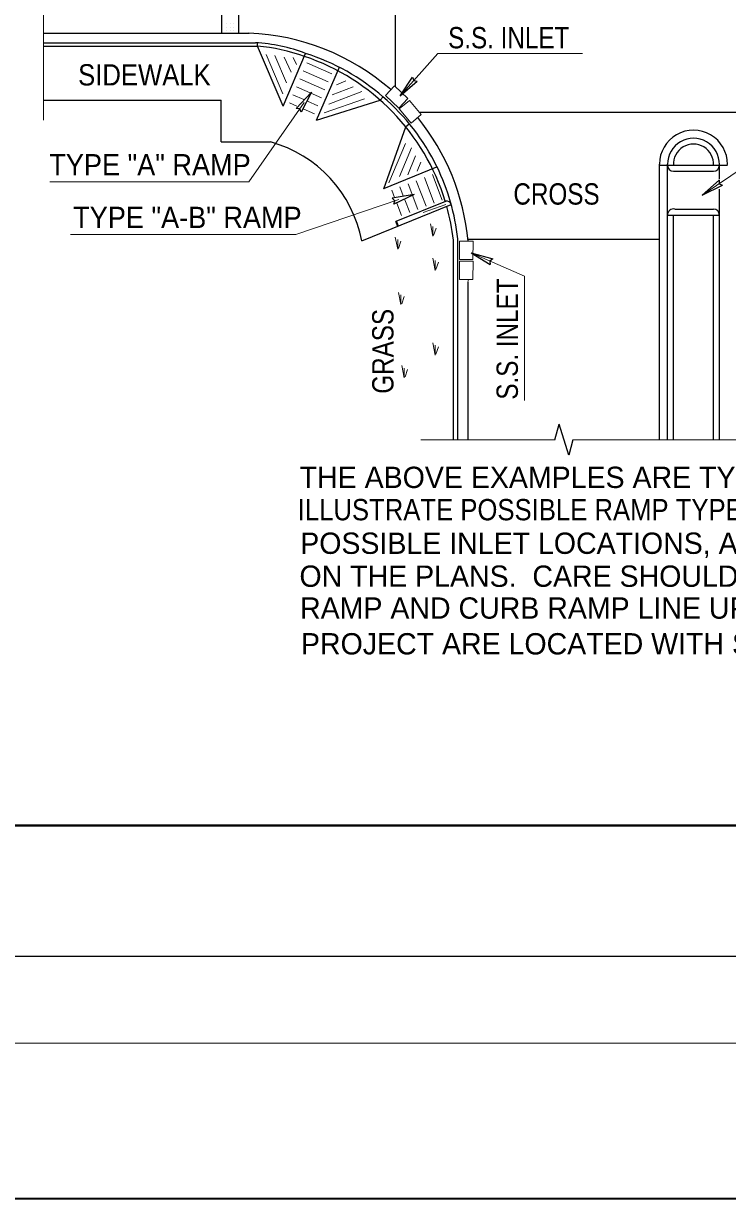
# Model space of a CAD drawing. Extents: x 1190 to 1565, y -209 to 70.
# Drawn here: x 1234.1 to 1274.4, y -208.5 to -141.1 of the extents above; entities that cross this region are included whole.
import ezdxf

# ---------------------------------------------------------------- set-up
doc = ezdxf.new("R2010")
doc.units = 0
doc.header["$LTSCALE"] = 0.49
doc.linetypes.add('DASH_DOUBLE_DOT', pattern=[9.2, 5, -1.2, 0.3, -1.2, 0.3, -1.2])
doc.layers.add('1', color=7, linetype='Continuous', lineweight=13)

msp = doc.modelspace()

# ---------------------------------------------------------------- linework, layer by layer
at = {"layer": '1', "lineweight": 25}
for p, q in [((1255.4031, -144.7267), (1255.4031, -115.1672)), ((1246.4196, -141.6639), (1246.4196, -131.0638)), ((1245.4419, -141.6639), (1245.4419, -131.9308)), ((1235.2201, -141.6639), (1247.0238, -141.6639)), ((1235.2201, -142.2087), (1247.376, -142.2087)), ((1247.4905, -142.4042), (1247.4892, -142.223)), ((1235.2201, -142.4074), (1247.4861, -142.4074)), ((1248.9695, -145.8456), (1247.4905, -142.4064)), ((1248.9695, -145.8456), (1250.2577, -142.8244)), ((1250.8749, -146.6502), (1252.1961, -143.6186)), ((1255.677, -145.2657), (1256.3932, -144.1937)), ((1255.677, -145.2657), (1256.6557, -144.4266)), ((1235.2201, -145.5111), (1245.4202, -145.5111)), ((1245.4202, -147.9073), (1245.4202, -145.5111)), ((1250.5946, -145.0402), (1249.7172, -145.9849)), ((1250.5946, -145.0402), (1250.0047, -146.1866)), ((1250.8749, -146.6502), (1254.5338, -145.5067)), ((1254.5327, -145.5088), (1254.7039, -145.3238)), ((1256.7808, -146.2034), (1295.35, -146.2034)), ((1255.9922, -147.0309), (1256.2007, -146.8621)), ((1254.7394, -150.5969), (1255.9925, -147.0323)), ((1245.4202, -147.9073), (1248.2335, -147.9073)), ((1254.7423, -150.5818), (1257.7888, -149.3324)), ((1270.5458, -164.978), (1270.5458, -149.1807)), ((1270.5465, -149.2357), (1274.4461, -149.2357)), ((1271.0079, -151.7507), (1271.0079, -149.1823)), ((1271.3491, -149.5838), (1273.6448, -149.5838)), ((1273.9846, -150.0504), (1273.9846, -149.1987)), ((1273.0042, -150.9611), (1273.9615, -150.0974)), ((1256.4887, -150.9224), (1255.2178, -151.1394)), ((1256.4887, -150.9224), (1255.3234, -151.4742)), ((1273.0042, -150.9611), (1274.1589, -150.3876)), ((1273.9846, -151.7428), (1273.9846, -150.6121)), ((1253.4762, -153.5802), (1258.6067, -151.4973)), ((1255.4437, -152.4577), (1258.2948, -151.3003)), ((1271.0079, -164.9859), (1271.0079, -151.7507)), ((1271.0079, -152.0983), (1273.9846, -152.0983)), ((1271.3435, -164.978), (1271.3435, -152.0983)), ((1271.4221, -151.7569), (1273.6443, -151.7569)), ((1273.6487, -164.978), (1273.6487, -152.0983)), ((1273.9846, -164.978), (1273.9846, -151.7428)), ((1258.7307, -164.978), (1258.7307, -153.5401)), ((1258.9861, -153.9963), (1258.9861, -153.4737)), ((1259.5597, -153.4938), (1270.5458, -153.4938)), ((1258.9861, -164.978), (1258.9861, -153.8821)), ((1259.7487, -154.2623), (1260.9885, -154.6157)), ((1259.7487, -154.2623), (1260.8473, -154.937)), ((1259.5742, -155.8318), (1259.5742, -155.8584)), ((1259.5742, -164.978), (1259.5742, -155.9116)), ((1264.5472, -165.005), (1264.7893, -164.0982)), ((1212.6923, -194.6306), (1557.7199, -194.6306))]:
    msp.add_line(p, q, dxfattribs=at)
at = {"layer": '1'}
for p, q in [((1235.2201, -146.649), (1235.2201, -136.4575)), ((1245.7403, -141.1263), (1245.7403, -141.1273)), ((1245.7403, -141.3263), (1245.7403, -141.3273)), ((1245.7403, -141.5263), (1245.7403, -141.5273)), ((1245.9403, -141.1263), (1245.9403, -141.1273)), ((1245.9403, -141.3263), (1245.9403, -141.3273)), ((1245.9403, -141.5263), (1245.9403, -141.5273)), ((1246.1403, -141.1263), (1246.1403, -141.1273)), ((1246.1403, -141.3263), (1246.1403, -141.3273)), ((1246.1403, -141.5263), (1246.1403, -141.5273)), ((1257.0026, -151.9519), (1258.2967, -151.4942)), ((1257.5926, -153.2687), (1257.7387, -152.8503)), ((1255.581, -154.0147), (1255.721, -153.5943)), ((1257.7276, -155.2289), (1257.8676, -154.8086)), ((1255.7677, -157.1902), (1255.9077, -156.7699)), ((1257.7276, -160.0857), (1257.8676, -159.6653)), ((1255.9543, -161.3932), (1256.0943, -160.9729)), ((1264.5472, -165.005), (1256.8632, -165.005)), ((1265.5758, -165.005), (1271.7473, -165.005)), ((1281.6059, -165.005), (1270.4512, -165.005)), ((1197.6908, -199.6312), (1557.7199, -199.6312))]:
    msp.add_line(p, q, dxfattribs=at)
at = {"layer": '1', "linetype": 'DASH_DOUBLE_DOT'}
for p, q in [((1248.9562, -145.144), (1247.9713, -142.8456)), ((1249.1617, -144.5151), (1248.4907, -142.9442)), ((1249.4296, -143.8978), (1249.0311, -143.0466)), ((1249.7281, -143.459), (1249.5457, -143.0581)), ((1250.3186, -143.371), (1251.7518, -143.9876)), ((1249.9234, -144.2896), (1251.3567, -144.9062)), ((1250.121, -143.8303), (1251.5542, -144.4469)), ((1249.7258, -144.749), (1251.1591, -145.3655)), ((1251.7865, -145.207), (1252.9727, -144.7425)), ((1252.0257, -144.6274), (1252.5629, -144.4062)), ((1249.5282, -145.2082), (1250.1509, -145.4762)), ((1250.3566, -145.5646), (1250.9615, -145.8248)), ((1251.3112, -146.2372), (1253.9162, -145.3308)), ((1251.5801, -145.7279), (1253.4816, -145.0113)), ((1249.3307, -145.6675), (1249.7471, -145.8467)), ((1250.1227, -146.0083), (1250.7639, -146.2842)), ((1255.0182, -150.2477), (1256.1298, -147.6792)), ((1255.6453, -149.8928), (1256.3262, -148.2335)), ((1256.1173, -149.7883), (1256.5591, -148.7086)), ((1256.6506, -149.5878), (1256.8571, -149.0667)), ((1256.6921, -151.7751), (1256.13, -150.311)), ((1257.1589, -151.5958), (1256.5969, -150.1317)), ((1257.6257, -151.4168), (1257.0636, -149.9527)), ((1258.0924, -151.2374), (1257.5304, -149.7734)), ((1255.3574, -151.0886), (1255.1965, -150.6695)), ((1255.8553, -150.9903), (1255.6633, -150.4902)), ((1255.7587, -152.1335), (1255.4853, -151.4216)), ((1256.2253, -151.9543), (1255.9441, -151.2215))]:
    msp.add_line(p, q, dxfattribs=at)
at = {"layer": '1', "lineweight": 35}
msp.add_line((1255.5566, -152.7356), (1255.4437, -152.4577), dxfattribs=at)
at = {"layer": '1', "lineweight": 40}
msp.add_line((1227.6928, -187.1303), (1552.7192, -187.1303), dxfattribs=at)
at = {"layer": '1', "lineweight": 35}
msp.add_lwpolyline([(1190.3333, -208.5387), (1565.3459, -208.5387), (1565.3459, 70.1865), (1190.3333, 70.1865)], close=True, dxfattribs=at)
at = {"layer": '1'}
for points in [[(1255.6763, -145.2655), (1257.8341, -142.8324), (1266.141, -142.8324)], [(1235.5861, -150.2019), (1246.9994, -150.2019), (1250.1742, -145.6409)], [(1273.0037, -150.9607), (1276.2799, -148.7313), (1287.8416, -148.7313)], [(1236.7802, -153.2115), (1249.6907, -153.2115), (1255.6077, -151.2018)], [(1257.4153, -152.6122), (1257.5452, -153.3146), (1257.5533, -152.7542)], [(1255.3943, -153.3608), (1255.5343, -154.0613), (1255.5343, -153.5009)], [(1262.7995, -162.7482), (1262.7995, -155.6027), (1259.7487, -154.2617)], [(1257.5409, -154.5751), (1257.6809, -155.2756), (1257.6809, -154.7152)], [(1255.581, -156.5364), (1255.721, -157.2369), (1255.721, -156.6765)], [(1257.5409, -159.4318), (1257.6809, -160.1323), (1257.6809, -159.5719)], [(1255.7677, -160.7394), (1255.9077, -161.4399), (1255.9077, -160.8795)]]:
    msp.add_lwpolyline(points, dxfattribs=at)
at = {"layer": '1', "lineweight": 25}
for points in [[(1256.3932, -144.1937), (1256.4602, -144.3852), (1256.6557, -144.4266)], [(1250.0047, -146.1866), (1249.9162, -146.0038), (1249.7172, -145.9849)], [(1273.9615, -150.0974), (1273.9795, -150.2996), (1274.1589, -150.3876)], [(1255.3234, -151.4742), (1255.3643, -151.2753), (1255.2178, -151.1394)], [(1260.9885, -154.6157), (1260.8267, -154.7382), (1260.8473, -154.937)], [(1265.5758, -165.005), (1265.3413, -165.8839), (1264.7893, -164.0982)]]:
    msp.add_lwpolyline(points, dxfattribs=at)
at = {"layer": '1'}
for points in [[(1254.8285, -145.2407), (1255.3562, -144.6823), (1256.1257, -145.4098), (1255.598, -145.9682)], [(1256.2987, -146.8243), (1256.8881, -146.3317), (1256.2088, -145.5192), (1255.6194, -146.0119)], [(1259.0867, -153.598), (1259.8549, -153.6005), (1259.8513, -154.6595), (1259.0831, -154.6569)], [(1259.0867, -154.7418), (1259.8549, -154.7443), (1259.8513, -155.8033), (1259.0831, -155.8007)]]:
    msp.add_lwpolyline(points, close=True, dxfattribs=at)
at = {"layer": '1', "lineweight": 25}
for centre, radius, start, end in [((1246.4771, -154.795), 13.1471, 48.92271, 87.70312), ((1246.8631, -151.6598), 9.465, 68.98315, 86.89387), ((1246.5053, -153.3727), 11.0108, 70.4627, 84.86409), ((1246.3825, -154.9192), 12.701, 26.09524, 72.23403), ((1246.1495, -154.9994), 12.6639, 16.92617, 71.40373), ((1246.4771, -154.795), 13.1471, 5.21677, 39.09228), ((1272.4963, -149.1806), 1.9506, 359.5396, 180.0124), ((1246.3113, -154.9428), 7.2934, 10.76808, 74.71909), ((1272.4963, -149.1806), 1.4884, 359.30158, 180.06816), ((1272.4963, -149.1806), 1.1529, 357.26126, 182.73874), ((1246.3634, -154.8771), 12.7004, 6.344, 25.88706), ((1271.3551, -149.2374), 0.3464, 180, 269.001), ((1258.3356, -151.5811), 0.2838, 17.16873, 98.25908), ((1246.1495, -154.9994), 12.6655, 6.61631, 15.56283)]:
    msp.add_arc(centre, radius, start, end, dxfattribs=at)
for centre, major_axis, start_param, end_param in [((1273.6382, -149.2357), (0, -0.3482), 0.0174359, 1.5707963), ((1271.3542, -152.0983), (0, 0.3482), 6.0859533, 7.8539816), ((1273.6382, -152.105), (0, -0.3482), 1.5707963, 3.1241568)]:
    msp.add_ellipse(centre, major_axis=major_axis, ratio=0.994823, start_param=start_param, end_param=end_param, dxfattribs=at)

# ---------------------------------------------------------------- texts
at = {"layer": '1'}
for s, width, p in [('S.S. INLET', 0.85, (1258.4271, -142.5336)), ('SIDEWALK', 0.9, (1237.2098, -144.6658)), ('TYPE "A" RAMP', 0.95, (1235.556, -149.8262)), ('CROSS', 0.85, (1262.1706, -151.5011)), ('TYPE "A-B" RAMP', 0.95, (1236.9254, -152.8475)), ('ILLUSTRATE POSSIBLE RAMP TYPES, POSSIBLE RAMP LOCATIONS,', 0.9, (1249.803, -169.6186))]:
    msp.add_text(s, height=1.223, dxfattribs=dict(at, width=width)).set_placement(p)
at = {"layer": '1', "width": 0.85}
for s, p in [('S.S. INLET', (1262.4279, -162.6937)), ('GRASS', (1255.2948, -162.3528))]:
    msp.add_text(s, height=1.223, rotation=90, dxfattribs=at).set_placement(p)
at = {"layer": '1'}
for s, p in [('THE ABOVE EXAMPLES ARE TYPICAL ONLY AND ARE SHOWN TO', (1249.9148, -167.7647)), ('POSSIBLE INLET LOCATIONS, AND HOW THE RAMP WILL BE DESIGNATED', (1249.9464, -171.5454)), ('ON THE PLANS.  CARE SHOULD BE EXERCISED TO ASSURE THAT MEDIAN ', (1249.9013, -173.4358)), ('RAMP AND CURB RAMP LINE UP, AND THAT RAMPS THROUGHOUT A ', (1249.9375, -175.2647)), ('PROJECT ARE LOCATED WITH SOME DEGREE OF UNIFORMITY.', (1249.9895, -177.3167))]:
    msp.add_text(s, height=1.223, dxfattribs=at).set_placement(p)

doc.saveas('drawing.dxf')
